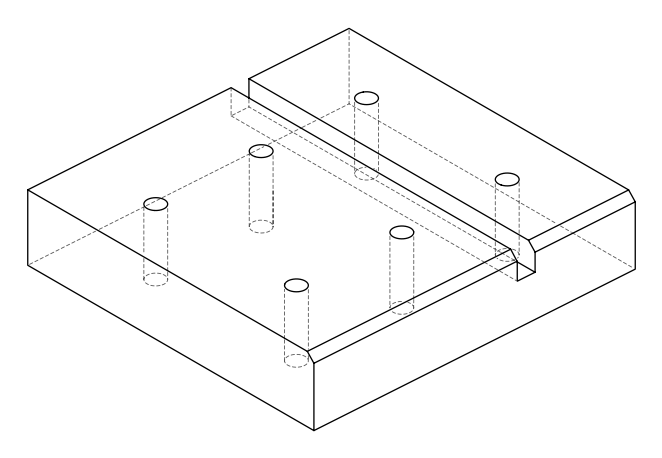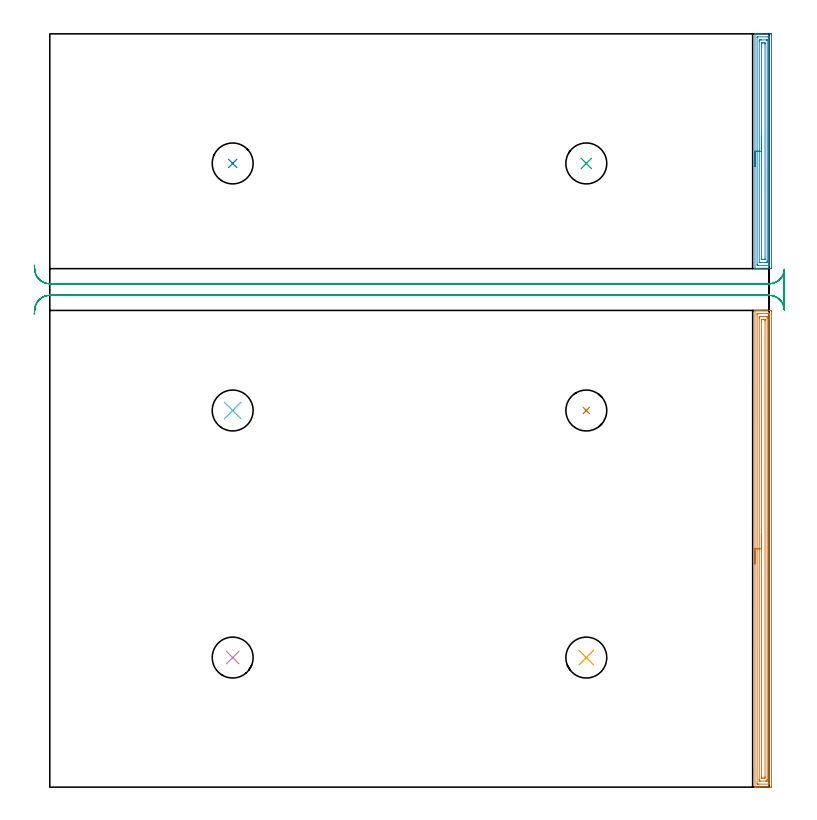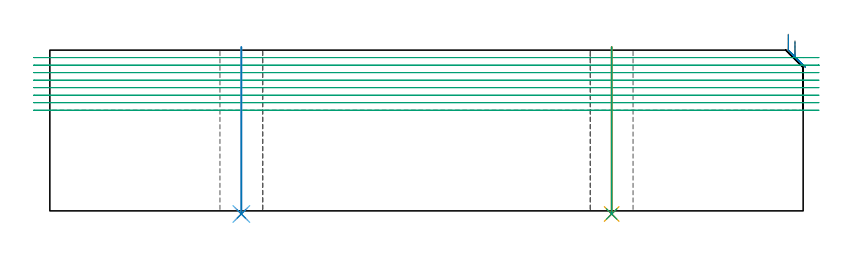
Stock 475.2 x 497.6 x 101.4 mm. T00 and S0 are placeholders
(PLAN: 9 operations, 2 tool changes, 34.9 min)
(1 AREA_MILL | FG_CHAMFER_SURFACE | UGT0205_001 | 10.33 min | 19071 mm3)
(2 AREA_MILL_1 | FG_CHAMFER_SURFACE_1 | UGT0205_001 | 5.22 min | 9583 mm3)
(3 MILL_RECTANGULAR_SLOT | SLOT_RECTANGULAR | UGT0201_094 | Follow Part, ap 5, ae 75% | 16.79 min | 496354 mm3)
(4 INDEXABLE_INSERT_DRILL_THROUGH_HOLE_FROM_SOLID | STEP1HOLE | NXT0302_025 | 0.42 min | 57968 mm3)
(5 INDEXABLE_INSERT_DRILL_THROUGH_HOLE_FROM_SOLID_1 | STEP1HOLE_1 | NXT0302_025 | 0.42 min | 58002 mm3)
(6 INDEXABLE_INSERT_DRILL_THROUGH_HOLE_FROM_SOLID_2 | STEP1HOLE_2 | NXT0302_025 | 0.42 min | 57999 mm3)
(7 INDEXABLE_INSERT_DRILL_THROUGH_HOLE_FROM_SOLID_3 | STEP1HOLE_3 | NXT0302_025 | 0.42 min | 57986 mm3)
(8 INDEXABLE_INSERT_DRILL_THROUGH_HOLE_FROM_SOLID_4 | STEP1HOLE_4 | NXT0302_025 | 0.42 min | 58069 mm3)
(9 INDEXABLE_INSERT_DRILL_THROUGH_HOLE_FROM_SOLID_5 | STEP1HOLE_5 | NXT0302_025 | 0.42 min | 57933 mm3)
(TOOL UGT0205_001 | Chamfer Mill 20 x 3 x 45 deg. | D20 FL50 Z2)
(TOOL UGT0201_094 | End mill 20 mm | D20 FL38 Z4)
(TOOL NXT0302_025 | Index. Insert Drill 27mm [880-D2700L32-05] | D27 PA176 FL135 Z2)
(OP 1 AREA_MILL)
G17 G21 G94 G90
T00 M6
G54
G17 G0 G90 X465.8 Y147.45 S1061 M3
G43 Z111.4 H0
G94 G1 Y147.488 Z110.528 F250.
Y147.602 Z109.663
Y147.791 Z108.812
Y148.053 Z107.98
Y148.387 Z107.174
Y148.79 Z106.4
Y149.258 Z105.664
Y149.79 Z104.972
Y150.379 Z104.329
Y151.022 Z103.74
Y151.714 Z103.208
Y152.45 Z102.74
Y153.224 Z102.337
Y154.03 Z102.003
Y154.862 Z101.741
Y155.713 Z101.552
Y156.578 Z101.438
Y157.45 Z101.4
Y314.725
X465.803 Y314.89 Z101.388
X465.843 Y314.894 Z101.348
X466.238 Y314.9 Z100.962
X466.553 Z100.647
X467.249 Z99.946
X468.486 Z98.711
X469.027 Z98.168
X469.646 Z97.55
X476.14 Z91.057
X476.413 Y314.898 Z90.785
X476.692 Y314.89 Z90.506
X476.699 Y314.61 Z90.499
X476.7 Y0.622 Z90.5
X476.697 Y0.287 Z90.502
X476.692 Y0.01 Z90.506
X476.411 Y0. Z90.786
X469.027 Z98.168
X467.596 Z99.6
X467.249 Z99.946
X466.238 Z100.962
X465.843 Y0.006 Z101.348
X465.803 Y0.01 Z101.388
X465.8 Y0.175 Z101.4
Y157.45
X467.214 Z99.986
X467.215 Y312.491 Z99.985
X467.216 Y312.524 Z99.984
X467.249 Y312.89 Z99.951
X467.732 Y312.899 Z99.468
X474.362 Y312.9 Z92.838
X474.846 Y312.899 Z92.354
X475.251 Y312.89 Z91.949
X475.284 Y312.491 Z91.916
X475.285 Y312.457 Z91.915
Y2.409
X475.284 Y2.376 Z91.916
X475.251 Y2.01 Z91.949
X474.768 Y2.001 Z92.432
X468.138 Y2. Z99.062
X467.654 Y2.001 Z99.546
X467.249 Y2.01 Z99.951
X467.216 Y2.409 Z99.984
X467.215 Y2.443 Z99.985
X467.214 Y157.45 Z99.986
X468.628 Z98.572
X468.629 Y309.81 Z98.571
X468.63 Y310.209 Z98.57
X468.635 Y310.704 Z98.565
X468.644 Y310.89 Z98.556
X468.834 Y310.898 Z98.366
X469.027 Y310.899 Z98.173
X469.721 Y310.9 Z97.479
X473.278 Z93.922
X473.473 Y310.899 Z93.727
X473.668 Y310.896 Z93.532
X473.797 Y310.89 Z93.403
X473.865 Y310.877 Z93.335
X473.868 Y310.837 Z93.332
X473.87 Y310.704 Z93.33
X473.871 Y310.303 Z93.329
X473.872 Y309.81 Z93.328
X473.871 Y5.09 Z93.329
X473.87 Y4.691 Z93.33
X473.864 Y4.196 Z93.336
X473.856 Y4.01 Z93.344
X473.666 Y4.002 Z93.534
X473.473 Y4.001 Z93.727
X472.779 Y4. Z94.421
X469.222 Z97.978
X469.027 Y4.001 Z98.173
X468.832 Y4.004 Z98.368
X468.703 Y4.01 Z98.497
X468.635 Y4.023 Z98.565
X468.632 Y4.063 Z98.568
X468.63 Y4.196 Z98.57
X468.629 Y4.597 Z98.572
X468.628 Y5.09
Y157.45
X470.043 Z97.157
Y308.023
X470.047 Y308.785 Z97.153
X470.05 Y308.889 Z97.15
X470.151 Y308.893 Z97.049
X470.369 Y308.897 Z96.831
X470.805 Y308.9 Z96.395
X471.695 Z95.505
X472.137 Y308.898 Z95.063
X472.349 Y308.894 Z94.851
X472.449 Y308.89 Z94.751
X472.451 Y308.817 Z94.749
X472.457 Y308.151 Z94.743
Y308.023
Y6.877
X472.453 Y6.115 Z94.747
X472.45 Y6.011 Z94.75
X472.349 Y6.007 Z94.851
X472.131 Y6.003 Z95.069
X471.695 Y6. Z95.505
X470.805 Z96.395
X470.363 Y6.002 Z96.837
X470.151 Y6.006 Z97.049
X470.051 Y6.01 Z97.149
X470.049 Y6.083 Z97.151
X470.043 Y6.749 Z97.157
Y6.877
Y157.45
Y158.322 Z97.195
Y159.186 Z97.309
Y160.038 Z97.498
Y160.87 Z97.76
Y161.676 Z98.094
Y162.45 Z98.497
Y163.186 Z98.966
Y163.878 Z99.497
Y164.521 Z100.086
Y165.11 Z100.729
Y165.641 Z101.422
Y166.11 Z102.157
Y166.513 Z102.931
Y166.847 Z103.737
Y167.109 Z104.569
Y167.298 Z105.421
Y167.412 Z106.286
Y167.45 Z107.157
G0 Z111.4
M5
M2
(OP 2 AREA_MILL_1)
G17 G21 G94 G90
T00 M6
G54
G17 G0 G90 X465.8 Y410.05 S1061 M3
G43 Z111.4 H0
G94 G1 Y410.088 Z110.528 F250.
Y410.202 Z109.663
Y410.391 Z108.812
Y410.653 Z107.98
Y410.987 Z107.174
Y411.39 Z106.4
Y411.858 Z105.664
Y412.39 Z104.972
Y412.979 Z104.329
Y413.622 Z103.74
Y414.314 Z103.208
Y415.05 Z102.74
Y415.824 Z102.337
Y416.63 Z102.003
Y417.462 Z101.741
Y418.314 Z101.552
Y419.178 Z101.438
Y420.05 Z101.4
Y497.415
X465.803 Y497.59 Z101.388
X465.846 Y497.593 Z101.346
X466.264 Y497.6 Z100.936
X466.511 Z100.688
X467.249 Z99.947
X468.506 Z98.691
X469.916 Z97.279
X476.14 Z91.057
X476.403 Y497.598 Z90.795
X476.692 Y497.59 Z90.506
X476.699 Y497.3 Z90.499
X476.7 Y343.464 Z90.5
X476.699 Y343.133 Z90.501
X476.694 Y342.575 Z90.504
X476.692 Y342.508 Z90.506
X476.14 Y342.5 Z91.057
X469.027 Z98.168
X467.617 Z99.579
X467.249 Z99.947
X466.264 Z100.936
X465.846 Y342.507 Z101.346
X465.803 Y342.51 Z101.388
X465.8 Y342.685 Z101.4
Y420.05
X467.214 Z99.986
X467.215 Y495.179 Z99.985
X467.216 Y495.212 Z99.984
X467.249 Y495.59 Z99.951
X467.72 Y495.599 Z99.48
X474.362 Y495.6 Z92.838
X474.834 Y495.599 Z92.366
X475.251 Y495.59 Z91.949
X475.284 Y495.179 Z91.916
X475.285 Y495.145 Z91.915
Y344.921
X475.284 Y344.888 Z91.916
X475.251 Y344.51 Z91.949
X474.78 Y344.501 Z92.42
X468.138 Y344.5 Z99.062
X467.666 Y344.501 Z99.534
X467.249 Y344.51 Z99.951
X467.216 Y344.921 Z99.984
X467.215 Y344.955 Z99.985
X467.214 Y420.05 Z99.986
X468.628 Z98.572
X468.629 Y492.495 Z98.571
X468.63 Y492.895 Z98.57
X468.633 Y493.39 Z98.567
X468.635 Y493.581 Z98.565
X468.824 Y493.594 Z98.376
X469.027 Y493.597 Z98.173
X469.707 Y493.6 Z97.493
X469.916 Z97.284
X473.264 Z93.936
X473.473 Y493.599 Z93.727
X473.682 Y493.597 Z93.518
X473.821 Y493.593 Z93.379
X473.865 Y493.59 Z93.335
X473.867 Y493.571 Z93.333
X473.869 Y493.523 Z93.331
X473.871 Y493.39 Z93.329
Y347.604
X473.87 Y347.205 Z93.33
X473.867 Y346.71 Z93.333
X473.864 Y346.519 Z93.336
X473.676 Y346.506 Z93.524
X473.473 Y346.503 Z93.727
X472.792 Y346.5 Z94.408
X472.584 Z94.616
X469.236 Z97.964
X469.027 Y346.501 Z98.173
X468.818 Y346.503 Z98.382
X468.679 Y346.507 Z98.521
X468.635 Y346.51 Z98.565
X468.633 Y346.529 Z98.567
X468.631 Y346.577 Z98.569
X468.629 Y346.71 Z98.571
X468.628 Y420.05 Z98.572
X470.043 Z97.157
Y490.707
X470.047 Y491.47 Z97.153
X470.049 Y491.575 Z97.151
X470.14 Y491.59 Z97.06
X470.361 Y491.594 Z96.839
X470.805 Y491.6 Z96.395
X471.695 Z95.505
X472.139 Y491.595 Z95.061
X472.36 Y491.59 Z94.84
X472.45 Y491.577 Z94.75
X472.452 Y491.505 Z94.748
X472.457 Y490.834 Z94.743
Y349.393
X472.453 Y348.63 Z94.747
X472.451 Y348.525 Z94.749
X472.36 Y348.51 Z94.84
X472.139 Y348.505 Z95.061
X471.695 Y348.5 Z95.505
X470.805 Z96.395
X470.361 Y348.505 Z96.839
X470.14 Y348.51 Z97.06
X470.049 Y348.523 Z97.151
X470.048 Y348.595 Z97.152
X470.043 Y349.266 Z97.157
Y420.05
Y420.922 Z97.195
Y421.786 Z97.309
Y422.638 Z97.498
Y423.47 Z97.76
Y424.276 Z98.094
Y425.05 Z98.497
Y425.786 Z98.966
Y426.478 Z99.497
Y427.121 Z100.086
Y427.71 Z100.729
Y428.242 Z101.422
Y428.71 Z102.157
Y429.113 Z102.931
Y429.447 Z103.737
Y429.709 Z104.569
Y429.898 Z105.421
Y430.012 Z106.286
Y430.05 Z107.157
G0 Z111.4
M5
M2
(OP 3 MILL_RECTANGULAR_SLOT)
G17 G21 G94 G90
T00 M6
G54
G17 G0 G90 X-10.202 Y312.683 S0 M3
G43 Z111.4 H0
Z96.662
G94 G1 X-9.97 Y315.674 F250.
G2 X0. Y324.9 R10. F500.
G1 X475.2
G2 X484.444 Y318.713 R10.
G1 X484.472 Y318.702
G3 X485.2 Y322.432 R10.
G1 Y334.961
G3 X484.471 Y338.695 R10.
G1 X484.443 Y338.683
G2 X475.2 Y332.5 R10.
G1 X0.
G2 X-9.97 Y341.726 R10.
G1 X-10.202 Y344.717 F250.
G0 Y312.683 Z91.925
G1 X-9.97 Y315.674
G2 X0. Y324.9 R10. F500.
G1 X475.2
G2 X485.101 Y316.307 R10.
G1 X485.13 Y316.303
G3 X485.2 Y317.466 R10.
G1 Y340.018
G3 X485.136 Y341.135 R10.
G1 X485.106 Y341.132
G2 X475.2 Y332.5 R10.
G1 X0.
G2 X-9.97 Y341.726 R10.
G1 X-10.202 Y344.717 F250.
G0 Y312.683 Z87.187
G1 X-9.97 Y315.674
G2 X0. Y324.9 R10. F500.
G1 X475.2
G2 X485.19 Y315.347 R10.
G1 Y342.053
G2 X475.2 Y332.5 R10.
G1 X0.
G2 X-9.97 Y341.726 R10.
G1 X-10.202 Y344.717 F250.
G0 Y312.683 Z82.45
G1 X-9.97 Y315.674
G2 X0. Y324.9 R10. F500.
G1 X475.2
G2 X485.19 Y315.347 R10.
G1 Y342.053
G2 X475.2 Y332.5 R10.
G1 X0.
G2 X-9.97 Y341.726 R10.
G1 X-10.202 Y344.717 F250.
G0 Y312.683 Z77.712
G1 X-9.97 Y315.674
G2 X0. Y324.9 R10. F500.
G1 X475.2
G2 X485.19 Y315.347 R10.
G1 Y342.053
G2 X475.2 Y332.5 R10.
G1 X0.
G2 X-9.97 Y341.726 R10.
G1 X-10.202 Y344.717 F250.
G0 Y312.683 Z72.975
G1 X-9.97 Y315.674
G2 X0. Y324.9 R10. F500.
G1 X475.2
G2 X485.19 Y315.347 R10.
G1 Y342.053
G2 X475.2 Y332.5 R10.
G1 X0.
G2 X-9.97 Y341.726 R10.
G1 X-10.202 Y344.717 F250.
G0 Y312.683 Z68.237
G1 X-9.97 Y315.674
G2 X0. Y324.9 R10. F500.
G1 X475.2
G2 X485.19 Y315.347 R10.
G1 Y342.053
G2 X475.2 Y332.5 R10.
G1 X0.
G2 X-9.97 Y341.726 R10.
G1 X-10.202 Y344.717 F250.
G0 Y312.683 Z63.5
G1 X-9.97 Y315.674
G2 X0. Y324.9 R10. F500.
G1 X475.2
G2 X485.19 Y315.347 R10.
G1 Y342.053
G2 X475.2 Y332.5 R10.
G1 X0.
G2 X-9.97 Y341.726 R10.
G1 X-10.202 Y344.717 F250.
G0 Z111.4
M5
M2
(OP 4 INDEXABLE_INSERT_DRILL_THROUGH_HOLE_FROM_SOLID)
G17 G21 G94 G90
T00 M6
G54
G17 G0 G90 X120.8 Y85.6 S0 M3
G43 Z111.4 H1
G94 G81 G98 Z-1.971 F250. R103.4
G80
M5
M2
(OP 5 INDEXABLE_INSERT_DRILL_THROUGH_HOLE_FROM_SOLID_1)
G17 G21 G94 G90
T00 M6
G54
G17 G0 G90 X354.4 Y85.6 S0 M3
G43 Z111.4 H1
G94 G81 G98 Z-1.971 F250. R103.4
G80
M5
M2
(OP 6 INDEXABLE_INSERT_DRILL_THROUGH_HOLE_FROM_SOLID_2)
G17 G21 G94 G90
T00 M6
G54
G17 G0 G90 X120.8 Y248.8 S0 M3
G43 Z111.4 H1
G94 G81 G98 Z-1.971 F250. R103.4
G80
M5
M2
(OP 7 INDEXABLE_INSERT_DRILL_THROUGH_HOLE_FROM_SOLID_3)
G17 G21 G94 G90
T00 M6
G54
G17 G0 G90 X354.4 Y248.8 S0 M3
G43 Z111.4 H1
G94 G81 G98 Z-1.971 F250. R103.4
G80
M5
M2
(OP 8 INDEXABLE_INSERT_DRILL_THROUGH_HOLE_FROM_SOLID_4)
G17 G21 G94 G90
T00 M6
G54
G17 G0 G90 X120.8 Y412. S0 M3
G43 Z111.4 H1
G94 G81 G98 Z-1.971 F250. R103.4
G80
M5
M2
(OP 9 INDEXABLE_INSERT_DRILL_THROUGH_HOLE_FROM_SOLID_5)
G17 G21 G94 G90
T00 M6
G54
G17 G0 G90 X354.4 Y412. S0 M3
G43 Z111.4 H1
G94 G81 G98 Z-1.971 F250. R103.4
G80
M5
M2
